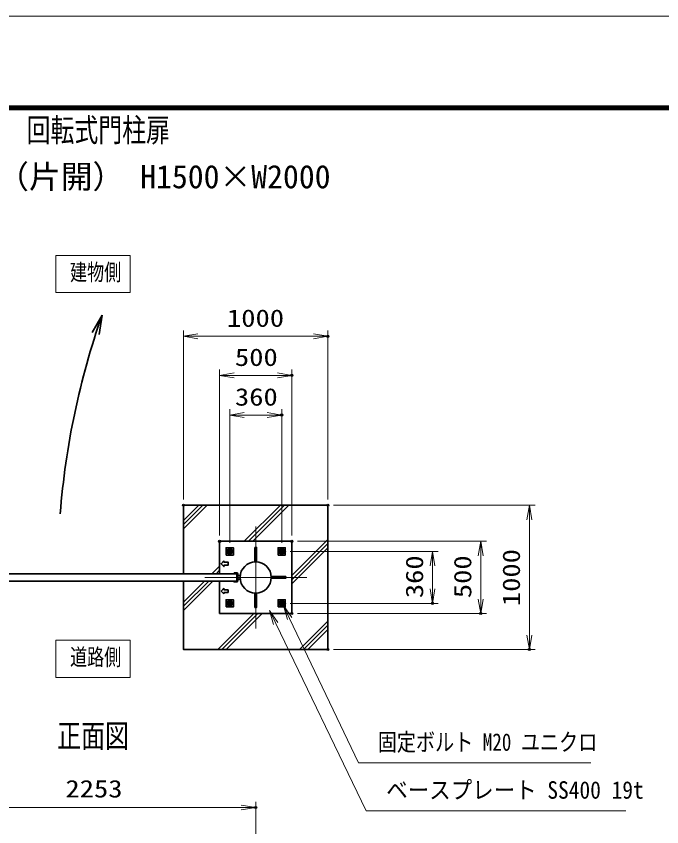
# Model space of a CAD drawing. Units: millimetres at full size. Extents: x -11880 to 11880, y -8400 to 8400.
# Drawn here: x 2864 to 7338, y 2783 to 8400 of the extents above; entities that cross this region are included whole.
import ezdxf
from ezdxf.enums import TextEntityAlignment as Align

# ---------------------------------------------------------------- set-up
doc = ezdxf.new("R2010")
doc.units = ezdxf.units.MM
doc.header["$LTSCALE"] = 30
doc.header["$PDMODE"] = 32
doc.header["$PDSIZE"] = 15
for name, pattern in [('DASHED', [7.5, 6, -1.5]), ('USER1', [18, 12, -1.5, 3, -1.5]), ('USER2', [9, 6, -0.75, 1.5, -0.75])]:
    doc.linetypes.add(name, pattern=pattern)
for name, color, linetype, lineweight in [('0-0_D-TTL', 7, 'Continuous', 18), ('0-1_外形線', 7, 'Continuous', 35), ('0-2_軸線', 200, 'USER1', 15), ('0-3_細線', 2, 'Continuous', 35), ('0-4_寸法線', 4, 'Continuous', 18), ('0-5_0', 7, 'Continuous', 18), ('0-7_隠れ線', 140, 'DASHED', 18), ('0-D_AM_0N', 7, 'Continuous', 50), ('0-E_AM_4N', 4, 'Continuous', 25), ('0-F_AM_7N', 6, 'USER2', 18), ('1-2_ハッチング', 253, 'Continuous', 13)]:
    doc.layers.add(name, color=color, linetype=linetype, lineweight=lineweight)
for name, color, linetype in [('0-6_Defpoints', 7, 'Continuous'), ('0-9_文字3', 254, 'Continuous'), ('0-C_文字', 254, 'Continuous')]:
    doc.layers.add(name, color=color, linetype=linetype)
doc.styles.add('ＭＳ ゴシック', font='')
doc.styles.get('ＭＳ ゴシック').set_extended_font_data('MS Gothic')

# ---------------------------------------------------------------- blocks, each defined once
blk = doc.blocks.new('U67')
at = {"layer": '0-D_AM_0N'}
blk.add_lwpolyline([(28639945.3, 81223864.4), (28640395.3, 81223604.6), (28640845.3, 81223864.4), (28640845.3, 81224384), (28640395.3, 81224643.8), (28639945.3, 81224384)], close=True, dxfattribs=at)
for radius in [450, 259.4]:
    blk.add_circle((28640395.3, 81224124.2), radius, dxfattribs=at)
at = {"layer": '0-E_AM_4N'}
blk.add_arc((28640395.3, 81224124.2), 300, 260, 170, dxfattribs=at)
at = {"layer": '0-F_AM_7N'}
for p, q in [((28639823.7, 81224124.2), (28640966.8, 81224124.2)), ((28640395.3, 81224695.7), (28640395.3, 81223552.6))]:
    blk.add_line(p, q, dxfattribs=at)
blk = doc.blocks.new('U68')
at = {"layer": '0-D_AM_0N'}
blk.add_lwpolyline([(28650745.3, 81223864.4), (28651195.3, 81223604.6), (28651645.3, 81223864.4), (28651645.3, 81224384), (28651195.3, 81224643.8), (28650745.3, 81224384)], close=True, dxfattribs=at)
for radius in [450, 259.4]:
    blk.add_circle((28651195.3, 81224124.2), radius, dxfattribs=at)
at = {"layer": '0-E_AM_4N'}
blk.add_arc((28651195.3, 81224124.2), 300, 260, 170, dxfattribs=at)
at = {"layer": '0-F_AM_7N'}
for p, q in [((28650623.7, 81224124.2), (28651766.8, 81224124.2)), ((28651195.3, 81224695.7), (28651195.3, 81223552.6))]:
    blk.add_line(p, q, dxfattribs=at)
blk = doc.blocks.new('U69')
at = {"layer": '0-D_AM_0N'}
blk.add_lwpolyline([(28650745.3, 81213064.4), (28651195.3, 81212804.6), (28651645.3, 81213064.4), (28651645.3, 81213584), (28651195.3, 81213843.8), (28650745.3, 81213584)], close=True, dxfattribs=at)
for radius in [450, 259.4]:
    blk.add_circle((28651195.3, 81213324.2), radius, dxfattribs=at)
at = {"layer": '0-E_AM_4N'}
blk.add_arc((28651195.3, 81213324.2), 300, 260, 170, dxfattribs=at)
at = {"layer": '0-F_AM_7N'}
for p, q in [((28650623.7, 81213324.2), (28651766.8, 81213324.2)), ((28651195.3, 81213895.7), (28651195.3, 81212752.6))]:
    blk.add_line(p, q, dxfattribs=at)
blk = doc.blocks.new('U70')
at = {"layer": '0-D_AM_0N'}
blk.add_lwpolyline([(28639945.3, 81213064.4), (28640395.3, 81212804.6), (28640845.3, 81213064.4), (28640845.3, 81213584), (28640395.3, 81213843.8), (28639945.3, 81213584)], close=True, dxfattribs=at)
for radius in [450, 259.4]:
    blk.add_circle((28640395.3, 81213324.2), radius, dxfattribs=at)
at = {"layer": '0-E_AM_4N'}
blk.add_arc((28640395.3, 81213324.2), 300, 260, 170, dxfattribs=at)
at = {"layer": '0-F_AM_7N'}
for p, q in [((28639823.7, 81213324.2), (28640966.8, 81213324.2)), ((28640395.3, 81213895.7), (28640395.3, 81212752.6))]:
    blk.add_line(p, q, dxfattribs=at)
blk = doc.blocks.new('_Open')
at = {"layer": '0-5_0', "color": 4}
blk.add_line((-30, 5), (0, 0), dxfattribs=at)
blk.add_lwpolyline([(-30, -5), (0, 0), (-30, 0)], dxfattribs=at)
blk = doc.blocks.new('S49')
at = {"layer": '0-4_寸法線'}
for points in [[(28715464.2, 81180188.1), (28667171.4, 81180188.1), (28652849.8, 81210201.7), (28651557.8, 81212909.2)], [(28653301, 81210417), (28651557.8, 81212909.2), (28652398.5, 81209986.4)]]:
    blk.add_lwpolyline(points, dxfattribs=at)
at = {"layer": '0-4_寸法線', "color": 254, "style": 'ＭＳ ゴシック', "width": 0.8}
blk.add_text('固定ボルト M20 ユニクロ', height=3637, dxfattribs=at).set_placement((28671180.4, 81181588.6), align=Align.BOTTOM_LEFT)
blk = doc.blocks.new('S50')
at = {"layer": '0-4_寸法線'}
for points in [[(28722707.4, 81170231), (28668741, 81170231), (28649957.2, 81209138), (28648652.9, 81211839.6)], [(28650407.5, 81209355.4), (28648652.9, 81211839.6), (28649506.9, 81208920.6)]]:
    blk.add_lwpolyline(points, dxfattribs=at)
at = {"layer": '0-4_寸法線', "color": 254, "style": 'ＭＳ ゴシック', "width": 0.9}
blk.add_text('ベースプレート SS400 19t', height=3637, dxfattribs=at).set_placement((28672941, 81171631.6), align=Align.BOTTOM_LEFT)

msp = doc.modelspace()

# ---------------------------------------------------------------- linework, layer by layer
at = {"layer": '0-0_D-TTL'}
for points in [[(-11880, -8400), (11880, -8400), (11880, 8400), (-11880, 8400)], [(-11116.29, 7779.43), (11116.29, 7779.43), (11116.29, -7777.71), (-11116.29, -7777.71)], [(-11109.21, 7772.36), (11109.21, 7772.36), (11109.21, -7770.64), (-11109.21, -7770.64)], [(-11102.14, 7765.29), (11102.14, 7765.29), (11102.14, -7763.57), (-11102.14, -7763.57)], [(-11095.07, 7758.21), (11095.07, 7758.21), (11095.07, -7756.5), (-11095.07, -7756.5)], [(-11088, 7751.14), (11088, 7751.14), (11088, -7749.43), (-11088, -7749.43)]]:
    msp.add_lwpolyline(points, close=True, dxfattribs=at)
at = {"layer": '0-1_外形線'}
for p, q in [((4273.88, 4761.26), (4273.88, 4536.26)), ((4773.88, 4761.26), (4273.88, 4761.26)), ((4773.88, 4261.26), (4773.88, 4761.26)), ((4373.88, 4542.26), (4393.88, 4542.26)), ((4393.88, 4486.26), (4393.88, 4536.26)), ((4399.88, 4536.26), (4399.88, 4486.26)), ((4399.88, 4523.76), (4416.45, 4523.76)), ((4416.45, 4498.76), (4399.88, 4498.76)), ((4273.88, 4486.26), (4273.88, 4261.26)), ((4273.88, 4261.26), (4773.88, 4261.26))]:
    msp.add_line(p, q, dxfattribs=at)
for points in [[(4023.88, 4486.26), (4023.88, 4011.26), (5023.88, 4011.26), (5023.88, 5011.26), (4023.88, 5011.26), (4023.88, 4536.26)], [(4393.88, 4536.26), (4373.88, 4536.26), (4373.88, 4542.26)], [(4393.88, 4480.26), (4373.88, 4480.26), (4373.88, 4486.26), (4393.88, 4486.26)]]:
    msp.add_lwpolyline(points, dxfattribs=at)
for points in [[(4318.88, 4666.26), (4368.88, 4666.26), (4368.88, 4716.26), (4318.88, 4716.26)], [(4678.88, 4666.26), (4728.88, 4666.26), (4728.88, 4716.26), (4678.88, 4716.26)], [(2393.88, 4536.26), (4393.88, 4536.26), (4393.88, 4486.26), (2393.88, 4486.26)], [(4318.88, 4306.26), (4368.88, 4306.26), (4368.88, 4356.26), (4318.88, 4356.26)], [(4678.88, 4306.26), (4728.88, 4306.26), (4728.88, 4356.26), (4678.88, 4356.26)]]:
    msp.add_lwpolyline(points, close=True, dxfattribs=at)
msp.add_circle((4523.88, 4511.26), 108.15, dxfattribs=at)
for centre, start, end in [((4393.88, 4536.26), 0, 90), ((4393.88, 4486.26), 270, 0)]:
    msp.add_arc(centre, 6, start, end, dxfattribs=at)
at = {"layer": '0-2_軸線'}
for p, q in [((4523.88, 4511.26), (4523.88, 4864.82)), ((4523.88, 4511.26), (4170.32, 4511.26)), ((4393.88, 4511.26), (4554.37, 4511.26)), ((4523.88, 4511.26), (4877.43, 4511.26)), ((4523.88, 4511.26), (4523.88, 4157.71))]:
    msp.add_line(p, q, dxfattribs=at)
at = {"layer": '0-3_細線'}
for p, q in [((3459.33, 6329.14), (3391.63, 6207.96)), ((3459.33, 6329.14), (3438.29, 6194.46)), ((4517.88, 4719.16), (4517.88, 4619.25)), ((4399.88, 4527.76), (4403.88, 4523.76)), ((4403.88, 4498.76), (4399.88, 4494.76)), ((4303.88, 4436.26), (4283.88, 4416.26)), ((4283.88, 4416.26), (4303.88, 4396.26)), ((4303.88, 4436.26), (4303.88, 4426.26)), ((4303.88, 4426.26), (4333.88, 4426.26)), ((4333.88, 4406.26), (4303.88, 4406.26)), ((4303.88, 4396.26), (4303.88, 4406.26)), ((4333.88, 4426.26), (4333.88, 4406.26))]:
    msp.add_line(p, q, dxfattribs=at)
for points in [[(4517.88, 4719.16), (4529.88, 4719.16), (4529.88, 4619.41)], [(4303.88, 4626.26), (4283.88, 4606.26), (4303.88, 4586.26), (4303.88, 4596.26)], [(4303.88, 4626.26), (4303.88, 4616.26), (4333.88, 4616.26), (4333.88, 4596.26), (4303.88, 4596.26)], [(4631.86, 4517.26), (4731.78, 4517.26), (4731.78, 4505.26), (4631.86, 4505.26)], [(4517.88, 4403.28), (4517.88, 4303.36), (4529.88, 4303.36), (4529.88, 4403.11)]]:
    msp.add_lwpolyline(points, dxfattribs=at)
msp.add_arc((8607.92, 4525.73), 5455.3, 160.69606, 175.52715, dxfattribs=at)
at = {"layer": '0-4_寸法線'}
for p, q in [((4023.88, 5051.26), (4023.88, 6222.2)), ((4023.88, 6182.2), (5023.88, 6182.2)), ((5023.88, 5051.26), (5023.88, 6222.2)), ((4273.88, 4801.26), (4273.88, 5951.26)), ((4273.88, 5911.26), (4773.88, 5911.26)), ((4773.88, 4801.26), (4773.88, 5951.26)), ((4343.88, 4750.32), (4343.88, 5676.35)), ((4703.88, 4750.32), (4703.88, 5676.35)), ((4343.88, 5636.35), (4703.88, 5636.35)), ((5063.88, 5011.26), (6460.22, 5011.26)), ((6420.22, 5011.26), (6420.22, 4011.26)), ((4813.88, 4761.26), (6123.09, 4761.26)), ((6083.09, 4761.26), (6083.09, 4261.26)), ((4762.93, 4691.26), (5789.23, 4691.26)), ((5749.23, 4691.26), (5749.23, 4331.26)), ((4762.93, 4331.26), (5789.23, 4331.26)), ((4813.88, 4261.26), (6123.09, 4261.26)), ((5063.88, 4011.26), (6460.22, 4011.26)), ((4523.88, 1041.2), (4523.88, 2957.2)), ((2270.88, 2917.2), (4523.88, 2917.2))]:
    msp.add_line(p, q, dxfattribs=at)
for points in [[(3139.78, 6485), (3655.04, 6485), (3655.04, 6742.08), (3139.78, 6742.08)], [(3139.78, 3818.25), (3655.04, 3818.25), (3655.04, 4075.33), (3139.78, 4075.33)]]:
    msp.add_lwpolyline(points, close=True, dxfattribs=at)
at = {"layer": '0-6_Defpoints'}
for p in [(5023.88, 6182.2), (4773.88, 5911.26), (4703.88, 5636.35), (4023.88, 5011.26), (5023.88, 5011.26), (5023.88, 5011.26), (4273.88, 4761.26), (4773.88, 4761.26), (4773.88, 4761.26), (4343.88, 4710.32), (4703.88, 4710.32), (4722.93, 4691.26), (4722.93, 4331.26), (5749.23, 4331.26), (4773.88, 4261.26), (6083.09, 4261.26), (5023.88, 4011.26), (6420.22, 4011.26), (4523.88, 2917.2)]:
    msp.add_point(p, dxfattribs=at)
at = {"layer": '0-7_隠れ線'}
for centre in [(4343.88, 4691.26), (4703.88, 4691.26), (4343.88, 4331.26), (4703.88, 4331.26)]:
    msp.add_circle(centre, 20, dxfattribs=at)
at = {"layer": '1-2_ハッチング'}
for p, q in [((4023.88, 4905.91), (4129.23, 5011.26)), ((4023.88, 4876.91), (4158.23, 5011.26)), ((4023.88, 4847.91), (4187.23, 5011.26)), ((4444.92, 4761.26), (4694.92, 5011.26)), ((4473.92, 4761.26), (4723.92, 5011.26)), ((4502.92, 4761.26), (4752.92, 5011.26)), ((4773.88, 4524.54), (5023.88, 4774.54)), ((4773.88, 4495.54), (5023.88, 4745.54)), ((4773.88, 4466.54), (5023.88, 4716.54)), ((4219.92, 4536.26), (4273.88, 4590.22)), ((4248.92, 4536.26), (4273.88, 4561.22)), ((4023.88, 4340.22), (4169.92, 4486.26)), ((4023.88, 4311.22), (4198.92, 4486.26)), ((4023.88, 4282.22), (4227.92, 4486.26)), ((4260.6, 4011.26), (4510.6, 4261.26)), ((4289.6, 4011.26), (4539.6, 4261.26)), ((4318.6, 4011.26), (4568.6, 4261.26)), ((4826.29, 4011.26), (5023.88, 4208.85)), ((4855.29, 4011.26), (5023.88, 4179.85)), ((4884.29, 4011.26), (5023.88, 4150.85))]:
    msp.add_line(p, q, dxfattribs=at)

# ---------------------------------------------------------------- block references
at = {"layer": '0-4_寸法線', "xscale": 3.333333, "yscale": 3.333333}
for p, rotation in [((4023.88, 6182.2), 180), ((4273.88, 5911.26), 180), ((4343.88, 5636.35), 180), ((6420.22, 5011.26), 90), ((6083.09, 4761.26), 90), ((5749.23, 4691.26), 90), ((5749.23, 4331.26), 270), ((6083.09, 4261.26), 270), ((6420.22, 4011.26), 270)]:
    msp.add_blockref('_Open', p, dxfattribs=dict(at, rotation=rotation))
at = {"layer": '0-4_寸法線'}
for name, p, xscale, yscale in [('_Open', (5023.88, 6182.2), 3.333333, 3.333333), ('_Open', (4773.88, 5911.26), 3.333333, 3.333333), ('_Open', (4703.88, 5636.35), 3.333333, 3.333333), ('S50', (-950335.97, -2702779.54), 0.03333333, 0.03333333), ('S49', (-950335.97, -2702779.54), 0.03333333, 0.03333333), ('_Open', (4523.88, 2917.2), 3.333333, 3.333333)]:
    msp.add_blockref(name, p, dxfattribs=dict(at, xscale=xscale, yscale=yscale))
at = {"layer": '0-D_AM_0N', "xscale": 0.03333333, "yscale": 0.03333333}
for name in ['U67', 'U68', 'U70', 'U69']:
    msp.add_blockref(name, (-950335.97, -2702779.54), dxfattribs=at)

# ---------------------------------------------------------------- texts
at = {"layer": '0-1_外形線', "style": 'ＭＳ ゴシック', "width": 0.75}
for s, p in [('建物側', (3237.37, 6533.72)), ('道路側', (3237.37, 3866.97))]:
    msp.add_text(s, height=115.5, dxfattribs=at).set_placement(p, align=Align.BOTTOM_LEFT)
at = {"layer": '0-4_寸法線', "color": 254, "style": 'ＭＳ ゴシック', "width": 1.2}
for s, p in [('1000', (4324.68, 6210.88)), ('500', (4379.88, 5939.95)), ('360', (4379.88, 5665.03)), ('2253', (3205.38, 2949.89))]:
    msp.add_text(s, height=121.2, dxfattribs=at).set_placement(p, align=Align.BOTTOM_LEFT)
for s, p in [('1000', (6391.53, 4312.06)), ('360', (5720.54, 4367.26)), ('500', (6054.4, 4367.26))]:
    msp.add_text(s, height=121.2, rotation=90, dxfattribs=at).set_placement(p, align=Align.BOTTOM_LEFT)
at = {"layer": '0-9_文字3', "style": 'ＭＳ ゴシック', "width": 0.75}
msp.add_text('回転式門柱扉', height=161.7, dxfattribs=at).set_placement((2936.81, 7481.97), align=Align.BOTTOM_LEFT)
at = {"layer": '0-9_文字3', "style": 'ＭＳ ゴシック'}
msp.add_text('SU-TKM-G（片開） H1500×W2000', height=161.6, dxfattribs=at).set_placement((1852.39, 7159.01), align=Align.BOTTOM_LEFT)
at = {"layer": '0-C_文字', "style": 'ＭＳ ゴシック', "width": 0.75}
msp.add_text('正面図', height=161.7, dxfattribs=at).set_placement((3148.7, 3283.73), align=Align.BOTTOM_LEFT)

doc.saveas('drawing.dxf')
